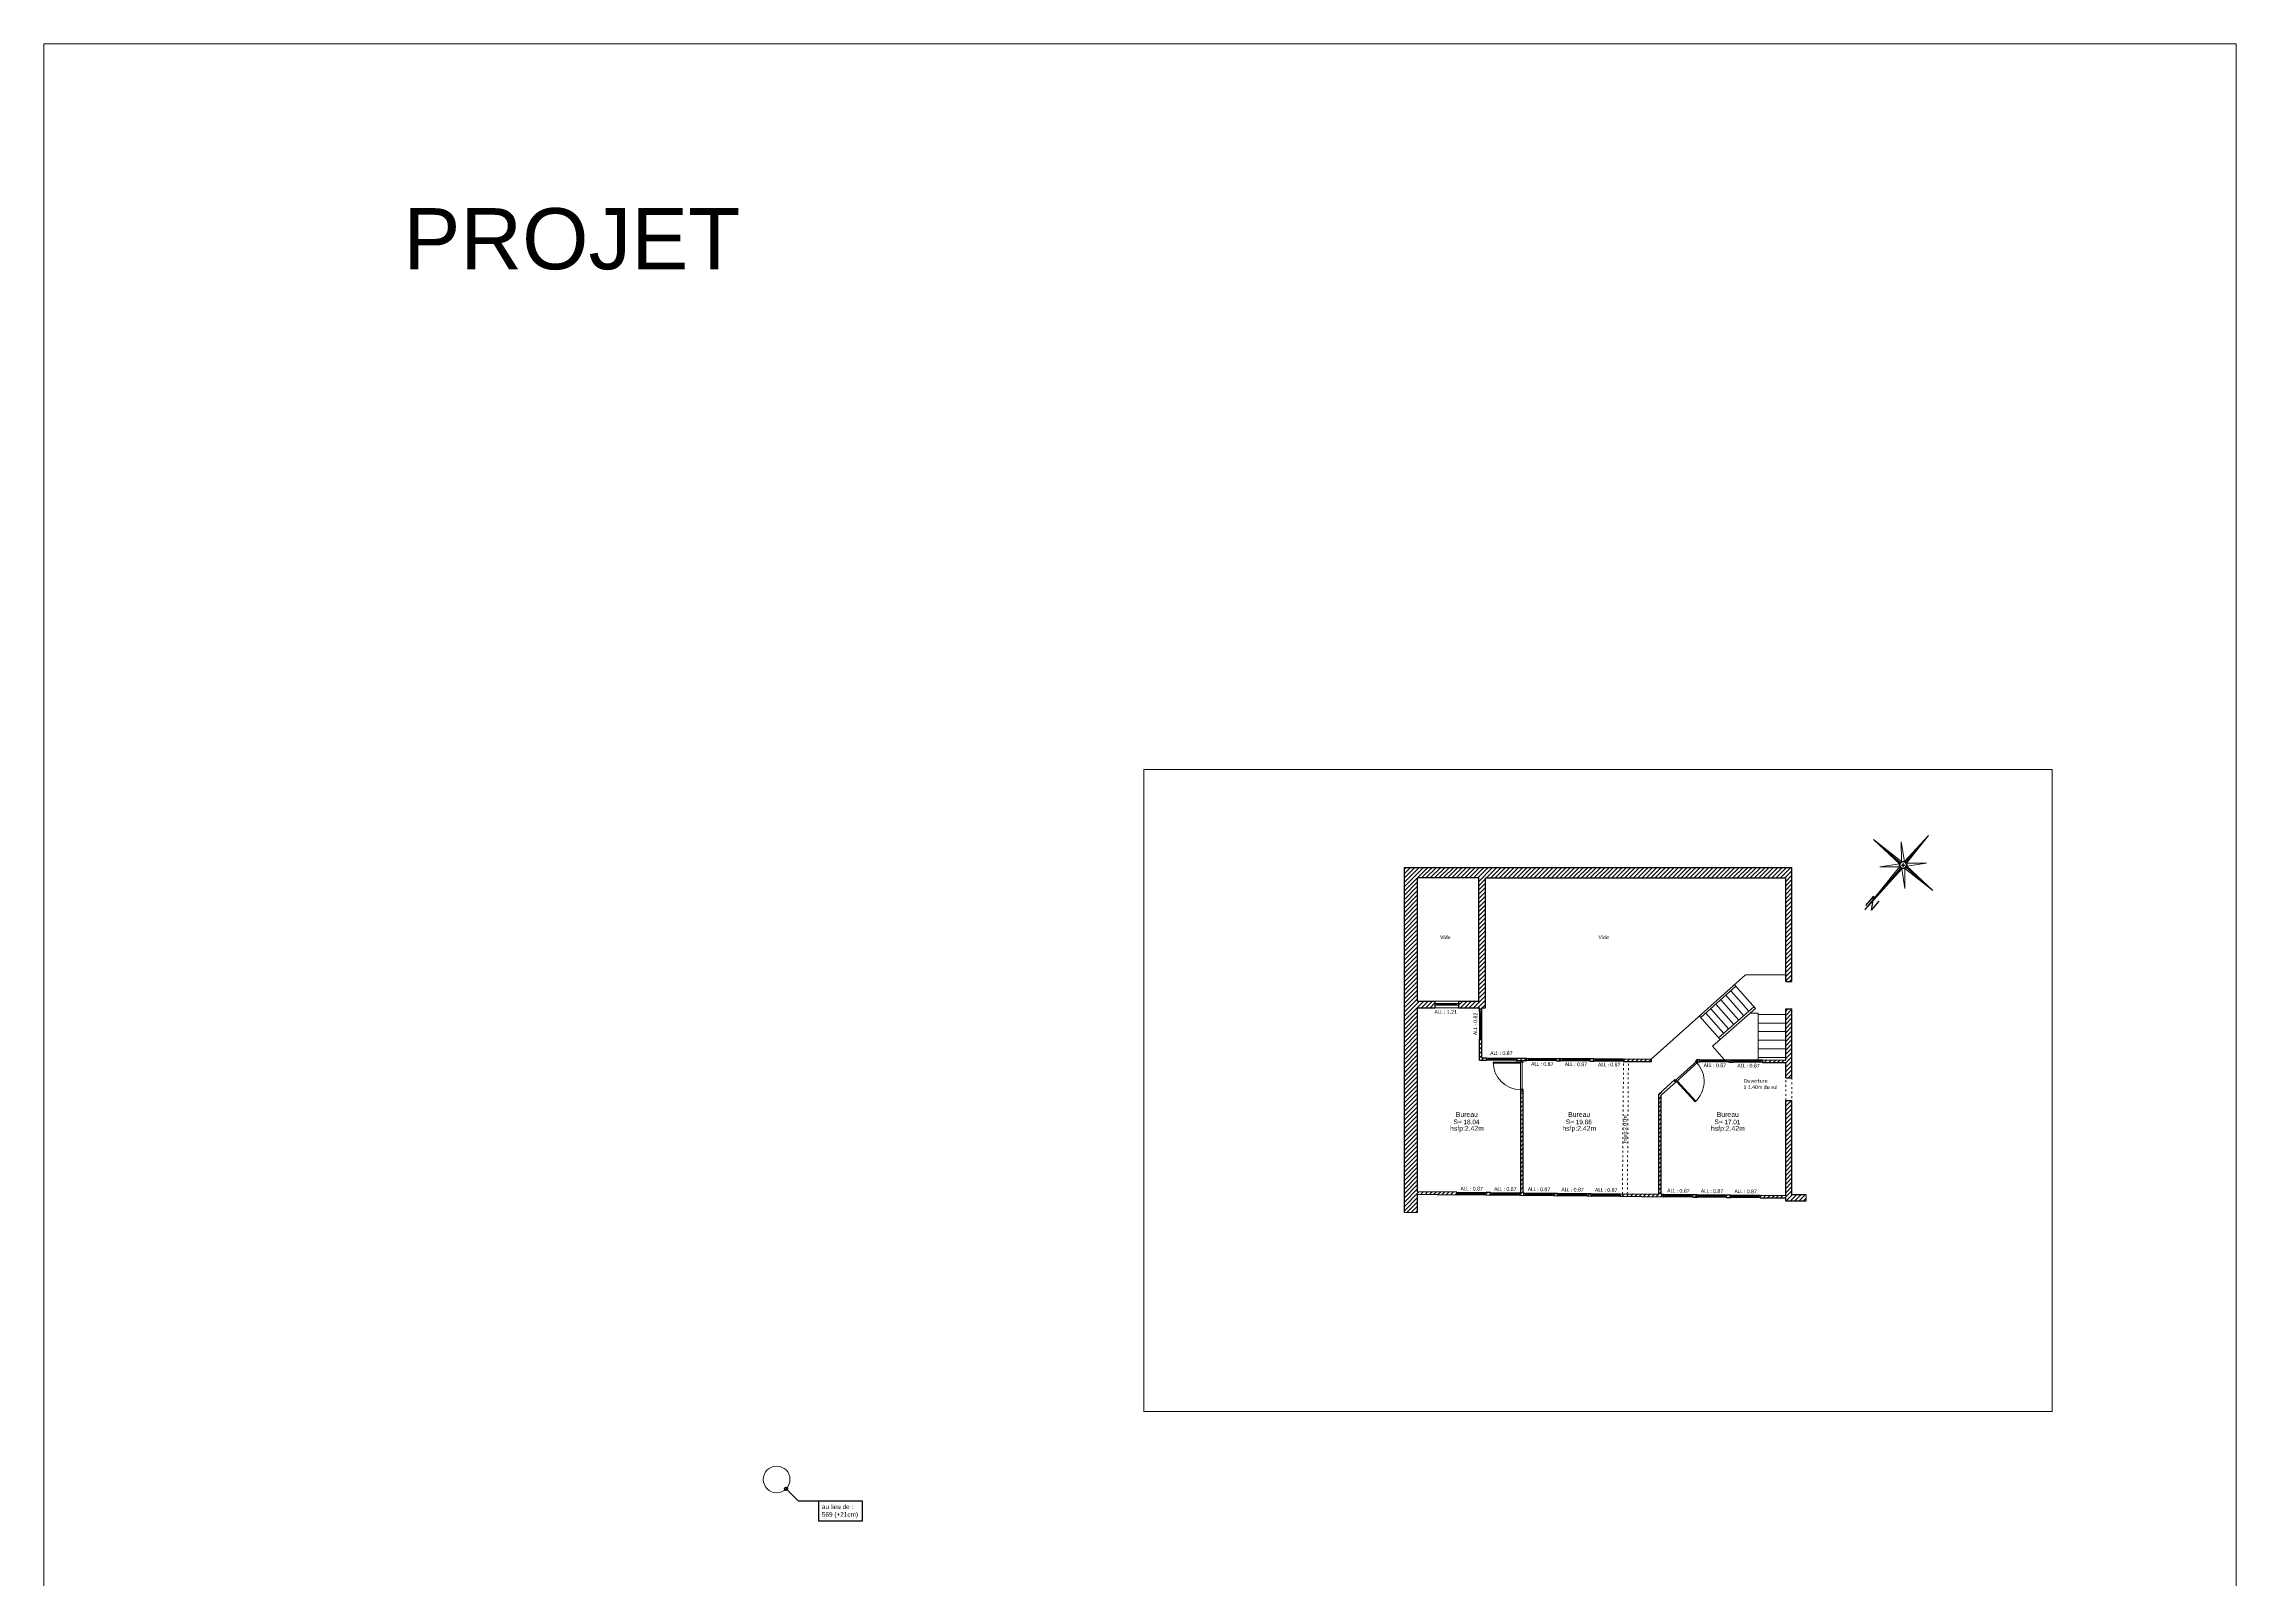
# Model space of a CAD drawing. Header units: millimetres. Extents: x -14819 to 43195, y -10328 to 20814.
# Drawn here: x 5508 to 12678, y 12521 to 17543 of the extents above; entities that cross this region are included whole.
import ezdxf
from ezdxf.enums import TextEntityAlignment as Align

# ---------------------------------------------------------------- set-up
doc = ezdxf.new("R2010")
doc.units = ezdxf.units.MM
doc.linetypes.add('ACAD_ISO03W100', pattern=[30, 12, -18])
doc.linetypes.add('Chemin', pattern=[0.5, 0.3, -0.2])
for name, color, linetype, lineweight in [('05 - Menuiserie', 150, 'Continuous', 5), ('59 - TxT', 120, 'Continuous', 0), ('_cadre100', 7, 'Continuous', 15), ('_cadre200', 7, 'Continuous', 15), ('_Texte', 7, 'Continuous', 15), ('Escalier', 8, 'Continuous', 18), ('Etiq_Affectation', 7, 'Continuous', 0), ('Etiq_Num_appart', 7, 'Continuous', 0), ('Etiq_Surface', 7, 'Continuous', 0), ('Etiq_Typologie', 7, 'Continuous', 0), ('Etiquette', 7, 'Continuous', 13), ('Menuiserie_cps', 7, 'Continuous', 15), ('Mur_coupe', 7, 'Continuous', 25), ('Mur_projeté', 8, 'ACAD_ISO03W100', 18), ('Mur_vu', 8, 'Continuous', 18)]:
    doc.layers.add(name, color=color, linetype=linetype, lineweight=lineweight)
doc.layers.add('10 - Hachures', color=7, linetype='Continuous', lineweight=18, true_color=0x646464)
doc.layers.add('RED 001', color=7, linetype='Continuous', lineweight=25, true_color=0xe23525)
for name, color, linetype, lineweight, plot in [('_mur_fantome', 2, 'Continuous', 0, False), ('Etiq_Adresse', 7, 'Continuous', 0, False), ('Etiq_Mesure_ou_non', 7, 'Continuous', 0, False), ('Menuiserie_seuil', 8, 'Continuous', 9, False)]:
    doc.layers.add(name, color=color, linetype=linetype, lineweight=lineweight, plot=plot)
doc.styles.add('Legend', font='calibri.ttf')
doc.styles.add('ROMAND', font='romand', dxfattribs={"height": 6})
doc.styles.add('ROMANT', font='romant', dxfattribs={"width": 1.5, "oblique": 13.5, "height": 2})
doc.styles.get("Standard").update_dxf_attribs({"font": 'arial.ttf'})
pattern_1 = [(45, (-21849.538, 11914.288), (-7.0710678, 7.0710678), [])]

# ---------------------------------------------------------------- blocks, each defined once
blk = doc.blocks.new('Fenetre_96')
blk.add_lwpolyline([(0.05, 0.05), (0.05, 0), (0, 0), (0, 0.05), (0.96, 0.05), (0.96, 0), (0.91, 0), (0.91, 0.05), (0.91, 0.025), (0.05, 0.025), (0.05, 0), (0.91, 0)])
blk = doc.blocks.new('Fenetre_90')
blk.add_lwpolyline([(0.05, 0.05), (0.05, 0), (0, 0), (0, 0.05), (0.9, 0.05), (0.9, 0), (0.85, 0), (0.85, 0.05), (0.85, 0.025), (0.05, 0.025), (0.05, 0), (0.85, 0)])
blk = doc.blocks.new('Fenetre_77')
blk.add_lwpolyline([(0.05, 0.05), (0.05, 0), (0, 0), (0, 0.05), (0.77, 0.05), (0.77, 0), (0.72, 0), (0.72, 0.05), (0.72, 0.025), (0.05, 0.025), (0.05, 0), (0.72, 0)])
blk = doc.blocks.new('Porte_Simple_Droite_90')
at = {"layer": 'Menuiserie_cps', "color": 1, "lineweight": 9}
for points in [[(0, 0), (0, 0.9)], [(0.03, 0.9), (0.03, 0), (0, 0)]]:
    blk.add_lwpolyline(points, dxfattribs=at)
at = {"layer": 'Menuiserie_cps', "lineweight": 9}
blk.add_arc((0, 0), 0.9, 0, 90, dxfattribs=at)
at = {"layer": 'Menuiserie_seuil'}
blk.add_lwpolyline([(-0.05, 0), (0.95, 0), (0.95, -0.05), (-0.05, -0.05)], close=True, dxfattribs=at)
blk = doc.blocks.new('Etiquette_Copro')
at = {"layer": 'Etiq_Adresse'}
blk.add_attdef('ADRESSE', text='', height=0.16, rotation=0.02922, dxfattribs=at).set_placement((0.047, -0.725), align=Align.CENTER)
at = {"layer": 'Etiq_Affectation'}
blk.add_attdef('AFFECTATION', text='', height=0.16, rotation=0.02922, dxfattribs=at).set_placement((0.044, -0.07), align=Align.CENTER)
at = {"layer": 'Etiq_Mesure_ou_non'}
blk.add_attdef('MESURE', text='', height=0.16, rotation=0.02922, dxfattribs=at).set_placement((0.043, 0.616), align=Align.CENTER)
at = {"layer": 'Etiq_Num_appart'}
blk.add_attdef('NUMERO_APPARTEMENT', text='', height=0.16, rotation=0.02922, dxfattribs=at).set_placement((0.047, -0.525), align=Align.CENTER)
at = {"layer": 'Etiq_Surface'}
blk.add_text('S=', height=0.15, rotation=0.02922, dxfattribs=at).set_placement((-0.391, -0.307))
blk.add_attdef('SURFACE', text='', height=0.15, rotation=0.02922, dxfattribs=at).set_placement((-0.068, -0.358), align=Align.BOTTOM_LEFT)
at = {"layer": 'Etiq_Typologie'}
blk.add_attdef('TYPOLOGIE', text='', height=0.16, rotation=0.02922, dxfattribs=at).set_placement((0.047, -0.925), align=Align.CENTER)
blk = doc.blocks.new('*X1')
at = {"color": 0}
for p, q in [((5.658, 3.059), (5.659, 3.061)), ((5.659, 3.042), (5.676, 3.06)), ((5.66, 3.026), (5.693, 3.059)), ((5.661, 3.009), (5.71, 3.059)), ((5.669, 3), (5.727, 3.058)), ((5.687, 3), (5.744, 3.057)), ((5.705, 3), (5.761, 3.056)), ((5.722, 3), (5.778, 3.056)), ((5.74, 3), (5.795, 3.055)), ((5.758, 3), (5.812, 3.054)), ((5.775, 3), (5.829, 3.054)), ((5.793, 3), (5.846, 3.053)), ((5.811, 3), (5.863, 3.052)), ((5.828, 3), (5.88, 3.051)), ((5.846, 3), (5.897, 3.051)), ((5.864, 3), (5.914, 3.05)), ((5.881, 3), (5.931, 3.049)), ((5.899, 3), (5.948, 3.049)), ((5.917, 3), (5.965, 3.048)), ((5.934, 3), (5.982, 3.047)), ((5.952, 3), (5.999, 3.046)), ((5.97, 3), (6.016, 3.046)), ((5.988, 3), (6.033, 3.045)), ((6.005, 3), (6.049, 3.044)), ((6.023, 3), (6.066, 3.044)), ((6.041, 3), (6.083, 3.043)), ((6.058, 3), (6.1, 3.042)), ((6.076, 3), (6.117, 3.041)), ((6.094, 3), (6.134, 3.041)), ((6.111, 3), (6.151, 3.04)), ((6.129, 3), (6.168, 3.039)), ((6.147, 3), (6.185, 3.039)), ((6.164, 3), (6.202, 3.038)), ((6.182, 3), (6.219, 3.037)), ((6.2, 3), (6.236, 3.036)), ((6.217, 3), (6.253, 3.036)), ((6.235, 3), (6.27, 3.035)), ((6.253, 3), (6.287, 3.034)), ((6.27, 3), (6.304, 3.034)), ((6.288, 3), (6.321, 3.033)), ((6.306, 3), (6.338, 3.032)), ((6.323, 3), (6.355, 3.031)), ((6.341, 3), (6.372, 3.031)), ((6.359, 3), (6.389, 3.03)), ((6.376, 3), (6.406, 3.029)), ((6.394, 3), (6.423, 3.029)), ((6.412, 3), (6.44, 3.028)), ((6.429, 3), (6.457, 3.027)), ((6.447, 3), (6.474, 3.026)), ((6.465, 3), (6.491, 3.026)), ((6.483, 3), (6.507, 3.025)), ((6.5, 3), (6.524, 3.024)), ((6.518, 3), (6.541, 3.024)), ((6.536, 3), (6.558, 3.023)), ((6.553, 3), (6.575, 3.022)), ((6.571, 3), (6.592, 3.021)), ((6.589, 3), (6.609, 3.021)), ((6.606, 3), (6.626, 3.02)), ((6.624, 3), (6.643, 3.019)), ((6.642, 3), (6.66, 3.019)), ((6.659, 3), (6.677, 3.018)), ((6.677, 3), (6.694, 3.017)), ((6.695, 3), (6.711, 3.016)), ((6.712, 3), (6.728, 3.016)), ((6.73, 3), (6.745, 3.015)), ((6.748, 3), (6.762, 3.014)), ((6.765, 3), (6.779, 3.014)), ((6.783, 3), (6.796, 3.013)), ((6.801, 3), (6.813, 3.012)), ((6.818, 3), (6.83, 3.011)), ((6.836, 3), (6.847, 3.011)), ((6.854, 3), (6.864, 3.01)), ((6.871, 3), (6.881, 3.009)), ((6.889, 3), (6.898, 3.009)), ((6.907, 3), (6.915, 3.008)), ((6.924, 3), (6.932, 3.007)), ((6.942, 3), (6.949, 3.006)), ((6.96, 3), (6.965, 3.006)), ((6.977, 3), (6.982, 3.005)), ((6.995, 3), (6.999, 3.004)), ((7.013, 3), (7.016, 3.004)), ((7.031, 3), (7.033, 3.003)), ((7.048, 3), (7.05, 3.002)), ((7.066, 3), (7.067, 3.001)), ((7.084, 3), (7.084, 3.001))]:
    blk.add_line(p, q, dxfattribs=at)
blk = doc.blocks.new('*X2')
at = {"color": 0}
for p, q in [((5.5, 2.795), (5.555, 2.85)), ((5.5, 2.813), (5.536, 2.849)), ((5.5, 2.831), (5.516, 2.847)), ((5.5, 2.778), (5.561, 2.838)), ((5.5, 2.76), (5.56, 2.82)), ((5.5, 2.742), (5.559, 2.801)), ((5.5, 2.725), (5.558, 2.783)), ((5.5, 2.707), (5.558, 2.764)), ((5.5, 2.689), (5.557, 2.746)), ((5.5, 2.672), (5.556, 2.728)), ((5.5, 2.654), (5.555, 2.709)), ((5.5, 2.636), (5.554, 2.691)), ((5.5, 2.619), (5.554, 2.672)), ((5.5, 2.601), (5.553, 2.654)), ((5.5, 2.583), (5.552, 2.635)), ((5.5, 2.566), (5.551, 2.617)), ((5.5, 2.548), (5.551, 2.598)), ((5.5, 2.53), (5.55, 2.58)), ((5.5, 2.512), (5.549, 2.561)), ((5.5, 2.495), (5.548, 2.543)), ((5.5, 2.477), (5.547, 2.525)), ((5.5, 2.459), (5.547, 2.506)), ((5.5, 2.442), (5.546, 2.488)), ((5.5, 2.424), (5.545, 2.469)), ((5.5, 2.406), (5.544, 2.451)), ((5.5, 2.389), (5.544, 2.432)), ((5.5, 2.371), (5.543, 2.414)), ((5.5, 2.353), (5.542, 2.395)), ((5.5, 2.336), (5.541, 2.377)), ((5.5, 2.318), (5.54, 2.358)), ((5.5, 2.3), (5.54, 2.34)), ((5.5, 2.283), (5.539, 2.321)), ((5.5, 2.265), (5.538, 2.303)), ((5.5, 2.247), (5.537, 2.285)), ((5.5, 2.23), (5.537, 2.266)), ((5.5, 2.212), (5.536, 2.248)), ((5.5, 2.194), (5.535, 2.229)), ((5.5, 2.177), (5.534, 2.211)), ((5.5, 2.159), (5.533, 2.192)), ((5.5, 2.141), (5.533, 2.174)), ((5.5, 2.124), (5.532, 2.155)), ((5.5, 2.106), (5.531, 2.137)), ((5.5, 2.088), (5.53, 2.118)), ((5.5, 2.071), (5.53, 2.1)), ((5.5, 2.053), (5.529, 2.082)), ((5.5, 2.035), (5.528, 2.063)), ((5.5, 2.017), (5.527, 2.045)), ((5.5, 2), (5.526, 2.026)), ((5.5, 1.982), (5.526, 2.008)), ((5.5, 1.964), (5.525, 1.989)), ((5.5, 1.947), (5.524, 1.971)), ((5.5, 1.929), (5.523, 1.952)), ((5.5, 1.911), (5.523, 1.934)), ((5.5, 1.894), (5.522, 1.915)), ((5.5, 1.876), (5.521, 1.897)), ((5.5, 1.858), (5.52, 1.879)), ((5.5, 1.841), (5.519, 1.86)), ((5.5, 1.823), (5.519, 1.842)), ((5.5, 1.805), (5.518, 1.823)), ((5.5, 1.788), (5.517, 1.805)), ((5.5, 1.77), (5.516, 1.786)), ((5.5, 1.752), (5.516, 1.768)), ((5.5, 1.735), (5.515, 1.749)), ((5.5, 1.717), (5.514, 1.731)), ((5.5, 1.699), (5.513, 1.712)), ((5.5, 1.682), (5.512, 1.694)), ((5.5, 1.664), (5.512, 1.676)), ((5.5, 1.646), (5.511, 1.657)), ((5.5, 1.629), (5.51, 1.639)), ((5.5, 1.611), (5.509, 1.62)), ((5.5, 1.593), (5.509, 1.602)), ((5.5, 1.576), (5.508, 1.583)), ((5.5, 1.558), (5.507, 1.565)), ((5.5, 1.54), (5.506, 1.546)), ((5.5, 1.523), (5.505, 1.528)), ((5.5, 1.505), (5.505, 1.509)), ((5.5, 1.487), (5.504, 1.491)), ((5.5, 1.469), (5.503, 1.473)), ((5.5, 1.452), (5.502, 1.454)), ((5.5, 1.434), (5.502, 1.436)), ((5.5, 1.416), (5.501, 1.417))]:
    blk.add_line(p, q, dxfattribs=at)
blk = doc.blocks.new('*X3')
at = {"color": 0}
for p, q in [((3.901, 3), (3.902, 3)), ((3.918, 2.999), (3.919, 3)), ((3.935, 2.999), (3.937, 3)), ((3.952, 2.998), (3.955, 3)), ((3.969, 2.997), (3.972, 3)), ((3.986, 2.996), (3.99, 3)), ((4.003, 2.996), (4.008, 3)), ((4.02, 2.995), (4.025, 3)), ((4.037, 2.994), (4.043, 3)), ((4.054, 2.994), (4.061, 3)), ((4.071, 2.993), (4.078, 3)), ((4.088, 2.992), (4.096, 3)), ((4.105, 2.991), (4.114, 3)), ((4.122, 2.991), (4.131, 3)), ((4.139, 2.99), (4.149, 3)), ((4.156, 2.989), (4.167, 3)), ((4.173, 2.988), (4.184, 3)), ((4.19, 2.988), (4.202, 3)), ((4.207, 2.987), (4.22, 3)), ((4.224, 2.986), (4.237, 3)), ((4.241, 2.986), (4.255, 3)), ((4.258, 2.985), (4.273, 3)), ((4.275, 2.984), (4.29, 3)), ((4.292, 2.983), (4.308, 3)), ((4.309, 2.983), (4.326, 3)), ((4.326, 2.982), (4.344, 3)), ((4.343, 2.981), (4.361, 3)), ((4.359, 2.981), (4.379, 3)), ((4.376, 2.98), (4.397, 3)), ((4.393, 2.979), (4.414, 3)), ((4.41, 2.978), (4.432, 3)), ((4.427, 2.978), (4.45, 3)), ((4.444, 2.977), (4.467, 3)), ((4.461, 2.976), (4.485, 3)), ((4.478, 2.976), (4.503, 3)), ((4.495, 2.975), (4.52, 3)), ((4.512, 2.974), (4.538, 3)), ((4.529, 2.973), (4.556, 3)), ((4.546, 2.973), (4.573, 3)), ((4.563, 2.972), (4.591, 3)), ((4.58, 2.971), (4.609, 3)), ((4.597, 2.971), (4.626, 3)), ((4.614, 2.97), (4.644, 3)), ((4.631, 2.969), (4.662, 3)), ((4.648, 2.968), (4.679, 3)), ((4.665, 2.968), (4.697, 3)), ((4.682, 2.967), (4.715, 3)), ((4.699, 2.966), (4.732, 3)), ((4.716, 2.966), (4.75, 3)), ((4.733, 2.965), (4.768, 3)), ((4.75, 2.964), (4.785, 3)), ((4.767, 2.963), (4.803, 3)), ((4.784, 2.963), (4.821, 3)), ((4.801, 2.962), (4.838, 3)), ((4.817, 2.961), (4.856, 3)), ((4.834, 2.961), (4.874, 3)), ((4.851, 2.96), (4.892, 3)), ((4.868, 2.959), (4.909, 3)), ((4.885, 2.958), (4.927, 3)), ((4.902, 2.958), (4.945, 3)), ((4.919, 2.957), (4.962, 3)), ((4.936, 2.956), (4.98, 3)), ((4.953, 2.956), (4.998, 3)), ((4.97, 2.955), (5.015, 3)), ((4.987, 2.954), (5.033, 3)), ((5.004, 2.953), (5.051, 3)), ((5.021, 2.953), (5.068, 3)), ((5.038, 2.952), (5.086, 3)), ((5.055, 2.951), (5.104, 3)), ((5.072, 2.951), (5.121, 3)), ((5.089, 2.95), (5.139, 3)), ((5.106, 2.949), (5.157, 3)), ((5.123, 2.948), (5.174, 3)), ((5.14, 2.948), (5.192, 3)), ((5.157, 2.947), (5.21, 3)), ((5.174, 2.946), (5.227, 3)), ((5.191, 2.946), (5.245, 3)), ((5.208, 2.945), (5.263, 3)), ((5.225, 2.944), (5.28, 3)), ((5.242, 2.943), (5.298, 3)), ((5.259, 2.943), (5.316, 3)), ((5.275, 2.942), (5.333, 3)), ((5.292, 2.941), (5.343, 2.992)), ((5.309, 2.941), (5.344, 2.975)), ((5.326, 2.94), (5.345, 2.958)), ((5.343, 2.939), (5.346, 2.941))]:
    blk.add_line(p, q, dxfattribs=at)
blk = doc.blocks.new('*X4')
at = {"color": 0}
for p, q in [((5.5, 5.394), (5.5, 5.394)), ((5.475, 4.485), (5.5, 4.51)), ((5.475, 4.467), (5.5, 4.492)), ((5.476, 4.522), (5.5, 4.545)), ((5.476, 4.503), (5.5, 4.528)), ((5.477, 4.558), (5.5, 4.581)), ((5.477, 4.54), (5.5, 4.563)), ((5.478, 4.594), (5.5, 4.616)), ((5.478, 4.576), (5.5, 4.598)), ((5.479, 4.631), (5.5, 4.651)), ((5.479, 4.612), (5.5, 4.634)), ((5.48, 4.667), (5.5, 4.687)), ((5.48, 4.649), (5.5, 4.669)), ((5.481, 4.703), (5.5, 4.722)), ((5.481, 4.685), (5.5, 4.705)), ((5.482, 4.74), (5.5, 4.758)), ((5.482, 4.721), (5.5, 4.74)), ((5.483, 4.776), (5.5, 4.793)), ((5.483, 4.758), (5.5, 4.775)), ((5.484, 4.812), (5.5, 4.828)), ((5.484, 4.794), (5.5, 4.811)), ((5.485, 4.849), (5.5, 4.864)), ((5.485, 4.83), (5.5, 4.846)), ((5.486, 4.903), (5.5, 4.917)), ((5.486, 4.885), (5.5, 4.899)), ((5.486, 4.867), (5.5, 4.881)), ((5.487, 4.939), (5.5, 4.952)), ((5.487, 4.921), (5.5, 4.934)), ((5.488, 4.976), (5.5, 4.987)), ((5.488, 4.958), (5.5, 4.97)), ((5.489, 5.012), (5.5, 5.023)), ((5.489, 4.994), (5.5, 5.005)), ((5.49, 5.049), (5.5, 5.058)), ((5.49, 5.03), (5.5, 5.04)), ((5.491, 5.085), (5.5, 5.093)), ((5.491, 5.067), (5.5, 5.076)), ((5.492, 5.121), (5.5, 5.129)), ((5.492, 5.103), (5.5, 5.111)), ((5.493, 5.158), (5.5, 5.164)), ((5.493, 5.139), (5.5, 5.146)), ((5.494, 5.194), (5.5, 5.199)), ((5.494, 5.176), (5.5, 5.182)), ((5.495, 5.23), (5.5, 5.235)), ((5.495, 5.212), (5.5, 5.217)), ((5.496, 5.267), (5.5, 5.27)), ((5.496, 5.248), (5.5, 5.253)), ((5.497, 5.303), (5.5, 5.306)), ((5.497, 5.285), (5.5, 5.288)), ((5.498, 5.339), (5.5, 5.341)), ((5.498, 5.321), (5.5, 5.323)), ((5.499, 5.376), (5.5, 5.376)), ((5.499, 5.357), (5.5, 5.359)), ((5.449, 3.54), (5.5, 3.591)), ((5.45, 3.577), (5.5, 3.626)), ((5.45, 3.558), (5.5, 3.608)), ((5.451, 3.613), (5.5, 3.662)), ((5.451, 3.595), (5.5, 3.644)), ((5.452, 3.649), (5.5, 3.697)), ((5.452, 3.631), (5.5, 3.679)), ((5.453, 3.686), (5.5, 3.732)), ((5.453, 3.667), (5.5, 3.715)), ((5.454, 3.722), (5.5, 3.768)), ((5.454, 3.704), (5.5, 3.75)), ((5.455, 3.758), (5.5, 3.803)), ((5.455, 3.74), (5.5, 3.785)), ((5.456, 3.795), (5.5, 3.838)), ((5.456, 3.777), (5.5, 3.821)), ((5.457, 3.831), (5.5, 3.874)), ((5.457, 3.813), (5.5, 3.856)), ((5.458, 3.867), (5.5, 3.909)), ((5.458, 3.849), (5.5, 3.891)), ((5.459, 3.904), (5.5, 3.944)), ((5.459, 3.886), (5.5, 3.927)), ((5.46, 3.94), (5.5, 3.98)), ((5.46, 3.922), (5.5, 3.962)), ((5.461, 3.976), (5.5, 4.015)), ((5.461, 3.958), (5.5, 3.997)), ((5.462, 4.013), (5.5, 4.05)), ((5.462, 3.995), (5.5, 4.033)), ((5.463, 4.049), (5.5, 4.086)), ((5.463, 4.031), (5.5, 4.068)), ((5.464, 4.085), (5.5, 4.121)), ((5.464, 4.067), (5.5, 4.103)), ((5.465, 4.122), (5.5, 4.156)), ((5.465, 4.104), (5.5, 4.139)), ((5.466, 4.158), (5.5, 4.192)), ((5.466, 4.14), (5.5, 4.174)), ((5.467, 4.194), (5.5, 4.227)), ((5.467, 4.176), (5.5, 4.21)), ((5.468, 4.231), (5.5, 4.263)), ((5.468, 4.213), (5.5, 4.245)), ((5.469, 4.267), (5.5, 4.298)), ((5.469, 4.249), (5.5, 4.28)), ((5.47, 4.303), (5.5, 4.333)), ((5.47, 4.285), (5.5, 4.316)), ((5.471, 4.34), (5.5, 4.369)), ((5.471, 4.322), (5.5, 4.351)), ((5.472, 4.376), (5.5, 4.404)), ((5.472, 4.358), (5.5, 4.386)), ((5.473, 4.413), (5.5, 4.439)), ((5.473, 4.394), (5.5, 4.422)), ((5.474, 4.449), (5.5, 4.475)), ((5.474, 4.431), (5.5, 4.457)), ((5.439, 3.159), (5.5, 3.22)), ((5.44, 3.195), (5.5, 3.255)), ((5.44, 3.177), (5.5, 3.237)), ((5.441, 3.231), (5.5, 3.29)), ((5.441, 3.213), (5.5, 3.273)), ((5.442, 3.268), (5.5, 3.326)), ((5.442, 3.25), (5.5, 3.308)), ((5.443, 3.304), (5.5, 3.361)), ((5.443, 3.286), (5.5, 3.343)), ((5.444, 3.34), (5.5, 3.396)), ((5.444, 3.322), (5.5, 3.379)), ((5.445, 3.377), (5.5, 3.432)), ((5.445, 3.359), (5.5, 3.414)), ((5.446, 3.413), (5.5, 3.467)), ((5.446, 3.395), (5.5, 3.449)), ((5.447, 3.468), (5.5, 3.52)), ((5.447, 3.449), (5.5, 3.502)), ((5.447, 3.431), (5.5, 3.485)), ((5.448, 3.504), (5.5, 3.555)), ((5.448, 3.486), (5.5, 3.538)), ((5.449, 3.522), (5.5, 3.573)), ((5.458, 3.16), (5.5, 3.202)), ((5.476, 3.16), (5.5, 3.184)), ((5.494, 3.16), (5.5, 3.167))]:
    blk.add_line(p, q, dxfattribs=at)
blk = doc.blocks.new('ROSEVENT')
for p, q in [((-0.078, 0.142), (-0.017, 2.394)), ((-0.017, 0.154), (-0.017, 2.394)), ((-0.017, 2.394), (0.044, 0.142)), ((-1.617, -0.006), (-0.165, 0.056)), ((-0.696, 0.673), (-0.078, 0.142)), ((-0.165, 0.056), (-0.696, 0.673)), ((-0.077, 0.155), (-0.014, 0.155)), ((0.044, 0.142), (0.662, 0.673)), ((0.662, 0.673), (0.131, 0.056)), ((0.131, 0.056), (1.583, -0.006)), ((0.144, -0.003), (0.141, 0.057)), ((-0.177, -0.006), (-1.617, -0.006)), ((-0.165, -0.067), (-1.617, -0.006)), ((-0.696, -0.684), (-0.165, -0.067)), ((-0.078, -0.153), (-0.696, -0.684)), ((-0.175, -0.003), (-0.171, -0.066)), ((-0.017, -1.606), (-0.078, -0.153)), ((0.044, -0.153), (-0.017, -1.606)), ((-0.017, -0.16), (0.049, -0.154)), ((-0.017, -0.166), (-0.017, -1.606)), ((0.662, -0.684), (0.044, -0.153)), ((1.583, -0.006), (0.131, -0.067)), ((0.131, -0.067), (0.662, -0.684)), ((0.143, -0.006), (1.583, -0.006))]:
    blk.add_line(p, q)
for radius in [0.159, 0.127]:
    blk.add_circle((-0.017, -0.006), radius)
for name in ['*X4', '*X1', '*X3', '*X2']:
    blk.add_blockref(name, (-5.517, -3.006))
for height, style, p in [(0.5, 'ROMANT', (-0.317, 1.744)), (0.122, 'ROMAND', (-0.08, -0.061))]:
    blk.add_text('N', height=height, dxfattribs=dict(style=style)).set_placement(p)
blk = doc.blocks.new('FLNORD')
at = {"xscale": 4, "yscale": 4, "zscale": 4, "rotation": 359.9999991217657}
blk.add_blockref('ROSEVENT', (-0.93, -0.17), dxfattribs=at)
blk = doc.blocks.new('A$Cc1a86484')
at = {"layer": 'RED 001', "linetype": 'Continuous'}
for points in [[(-65.3, 0), (-102.1, 36.9)], [(0, 0), (-65.3, 0)]]:
    blk.add_lwpolyline(points, dxfattribs=at)
blk.add_circle((-105.7, 40.4), 5, dxfattribs=at)

msp = doc.modelspace()

# ---------------------------------------------------------------- hatches: boundary and pattern name
at = {"layer": '10 - Hachures'}
h = msp.add_hatch(dxfattribs=at)
h.set_pattern_fill('_USER', color=256, scale=10, angle=45, pattern_type=0)
h.set_pattern_definition(pattern_1)
h.paths.add_polyline_path([(11204.87, 14476.46), (11224.87, 14476.46), (11224.87, 14848.96), (9956.87, 14848.96), (9956.87, 13719.96), (10000.87, 13719.96), (10000.87, 13779.96), (10128.92, 13778.7), (10128.92, 13786.7), (10000.87, 13787.96), (10000.87, 14390.09), (10057.77, 14390.09), (10057.77, 14412.09), (10000.87, 14412.09), (10000.87, 14814.96), (10200.87, 14814.96), (10200.87, 14412.09), (10134.77, 14412.09), (10134.77, 14390.09), (10203.52, 14390.09), (10203.52, 14378.09), (10211.52, 14378.09), (10211.52, 14390.09), (10222.87, 14390.09), (10222.87, 14814.96), (11204.87, 14814.96)])
h.paths.add_polyline_path([(11224.87, 14386.46), (11204.87, 14386.46), (11204.87, 14218.95), (11128.87, 14219.52), (11128.87, 14211.51), (11204.87, 14210.95), (11204.87, 14160.95), (11224.87, 14160.95)])
h = msp.add_hatch(dxfattribs=at)
h.set_pattern_fill('_USER', color=256, scale=10, angle=45, pattern_type=0)
h.set_pattern_definition(pattern_1)
h.paths.add_polyline_path([(10211.52, 14288.09), (10203.52, 14288.09), (10203.52, 14218.44), (10226.46, 14218.27), (10226.52, 14226.27), (10211.52, 14226.38)], flags=17)
h = msp.add_hatch(dxfattribs=at)
h.set_pattern_fill('_USER', color=256, scale=10, angle=45, pattern_type=0)
h.set_pattern_definition(pattern_1)
h.paths.add_polyline_path([(10358.5, 14225.28), (10322.52, 14225.55), (10322.46, 14217.55), (10337.99, 14217.43), (10337.99, 14212.44), (10345.99, 14212.44), (10345.99, 14217.34), (10358.51, 14217.25)])
h = msp.add_hatch(dxfattribs=at)
h.set_pattern_fill('_USER', color=256, scale=10, angle=45, pattern_type=0)
h.set_pattern_definition(pattern_1)
h.paths.add_polyline_path([(10468.41, 14224.46), (10454.5, 14224.56), (10454.5, 14216.53), (10468.41, 14216.43)])
h = msp.add_hatch(dxfattribs=at)
h.set_pattern_fill('_USER', color=256, scale=10, angle=45, pattern_type=0)
h.set_pattern_definition(pattern_1)
h.paths.add_polyline_path([(10577.4, 14223.64), (10564.4, 14223.74), (10564.4, 14215.72), (10577.41, 14215.62)])
h = msp.add_hatch(dxfattribs=at)
h.set_pattern_fill('_USER', color=256, scale=10, angle=45, pattern_type=0)
h.set_pattern_definition(pattern_1)
h.paths.add_polyline_path([(10765.9, 14222.23), (10673.4, 14222.93), (10673.4, 14214.9), (10765.9, 14214.22)])
h = msp.add_hatch(dxfattribs=at)
h.set_pattern_fill('_USER', color=256, scale=10, angle=45, pattern_type=0)
h.set_pattern_definition(pattern_1)
h.paths.add_polyline_path([(10922.88, 14221.06), (10915.4, 14221.11), (10909.4, 14215.69), (10914.75, 14209.77), (10918.4, 14213.08), (10922.88, 14213.05)], flags=17)
h = msp.add_hatch(dxfattribs=at)
h.set_pattern_fill('_USER', color=256, scale=10, angle=45, pattern_type=0)
h.set_pattern_definition(pattern_1)
h.paths.add_polyline_path([(11032.87, 14220.24), (11018.87, 14220.34), (11018.87, 14212.33), (11032.87, 14212.23)], flags=17)
h = msp.add_hatch(dxfattribs=at)
h.set_pattern_fill('_USER', color=256, scale=10, angle=45, pattern_type=0)
h.set_pattern_definition(pattern_1)
h.paths.add_polyline_path([(10804.99, 13780.05), (10797.99, 13780.12), (10797.99, 14104.1), (10848.02, 14149.38), (10842.65, 14155.32), (10789.99, 14107.69), (10789.99, 13780.2), (10664.89, 13781.43), (10664.89, 13773.43), (10804.99, 13772.05)])
h = msp.add_hatch(dxfattribs=at)
h.set_pattern_fill('_USER', color=256, scale=10, angle=45, pattern_type=0)
h.set_pattern_definition(pattern_1)
h.paths.add_polyline_path([(10348.91, 13784.53), (10345.99, 13784.56), (10345.99, 14122.44), (10337.99, 14122.44), (10337.99, 13784.64), (10334.91, 13784.67), (10334.91, 13776.67), (10348.91, 13776.53)], flags=17)
h = msp.add_hatch(dxfattribs=at)
h.set_pattern_fill('_USER', color=256, scale=10, angle=45, pattern_type=0)
h.set_pattern_definition(pattern_1)
h.paths.add_polyline_path([(11271.87, 13777.96), (11224.87, 13777.96), (11224.87, 14086.95), (11204.87, 14086.95), (11204.87, 13776.12), (11120.97, 13776.94), (11120.97, 13768.94), (11204.87, 13768.11), (11204.87, 13757.96), (11271.87, 13757.96)])
h = msp.add_hatch(dxfattribs=at)
h.set_pattern_fill('_USER', color=256, scale=10, angle=45, pattern_type=0)
h.set_pattern_definition(pattern_1)
h.paths.add_polyline_path([(10238.91, 13785.62), (10224.91, 13785.75), (10224.91, 13777.75), (10238.91, 13777.62)], flags=17)
h = msp.add_hatch(dxfattribs=at)
h.set_pattern_fill('_USER', color=256, scale=10, angle=45, pattern_type=0)
h.set_pattern_definition(pattern_1)
h.paths.add_polyline_path([(10458.9, 13783.45), (10444.9, 13783.59), (10444.9, 13775.59), (10458.9, 13775.45)], flags=17)
h = msp.add_hatch(dxfattribs=at)
h.set_pattern_fill('_USER', color=256, scale=10, angle=45, pattern_type=0)
h.set_pattern_definition(pattern_1)
h.paths.add_polyline_path([(10568.9, 13782.37), (10554.9, 13782.51), (10554.9, 13774.51), (10568.9, 13774.37)], flags=17)
h = msp.add_hatch(dxfattribs=at)
h.set_pattern_fill('_USER', color=256, scale=10, angle=45, pattern_type=0)
h.set_pattern_definition(pattern_1)
h.paths.add_polyline_path([(10914.98, 13778.97), (10900.98, 13779.1), (10900.98, 13771.1), (10914.98, 13770.97)])
h = msp.add_hatch(dxfattribs=at)
h.set_pattern_fill('_USER', color=256, scale=10, angle=45, pattern_type=0)
h.set_pattern_definition(pattern_1)
h.paths.add_polyline_path([(11024.98, 13777.88), (11010.98, 13778.02), (11010.98, 13770.02), (11024.98, 13769.88)])

# ---------------------------------------------------------------- linework, layer by layer
at = {"layer": '59 - TxT', "lineweight": 18}
msp.add_lwpolyline([(5508.08, 17542.95), (12678.08, 17542.95), (12678.08, -826.17), (5508.08, -826.17)], close=True, dxfattribs=at)
at = {"layer": '_cadre100', "flags": 128}
msp.add_lwpolyline([(9105.87, 15169.92), (9105.87, 13069.92), (12075.87, 13069.92), (12075.87, 15169.92)], close=True, dxfattribs=at)
at = {"layer": '_mur_fantome'}
msp.add_line((9956.87, 13719.96), (10000.87, 13719.96), dxfattribs=at)
at = {"layer": '_mur_fantome', "flags": 128}
msp.add_lwpolyline([(11271.87, 13777.96), (11271.87, 13757.96)], dxfattribs=at)
at = {"layer": '_Texte', "ltscale": 0.1, "flags": 128}
msp.add_lwpolyline([(11119.56, 14109.16, 0, 0, 0), (11153.47, 14109.16, 10, 0, 0), (11177.99, 14109.16, 0, 0, 0)], format="xyseb", dxfattribs=at)
at = {"layer": 'Escalier'}
for p, q in [((10965.17, 14264.23), (11105.75, 14387.79)), ((10985.45, 14291.38), (11101.13, 14393.05)), ((11089.22, 14373.26), (11089.49, 14372.96)), ((11089.49, 14372.96), (11114.87, 14372.96)), ((11114.87, 14372.96), (11114.87, 14219.65))]:
    msp.add_line(p, q, dxfattribs=at)
at = {"layer": 'Escalier', "flags": 128}
for points in [[(10764.43, 14222.24), (11073.87, 14497.96), (11204.87, 14497.96)], [(10927.08, 14357.79), (11042.07, 14460.24)], [(11051.55, 14349.47), (10992.79, 14416.33)], [(11068.08, 14364), (11009.21, 14430.97)], [(11084.6, 14378.52), (11025.64, 14445.61)], [(11105.75, 14387.79), (11037.44, 14465.5)], [(10990.07, 14286.12), (10922.46, 14363.05)], [(11001.98, 14305.9), (10943.51, 14372.43)], [(11018.5, 14320.43), (10959.93, 14387.06)], [(11035.03, 14334.95), (10976.36, 14401.7)], [(11114.87, 14367.96), (11204.87, 14367.96)], [(11114.87, 14339.96), (11204.87, 14339.96)], [(11114.87, 14311.96), (11204.87, 14311.96)], [(11114.87, 14283.96), (11204.87, 14283.96)], [(10965.17, 14264.23), (11003.63, 14220.48)], [(11114.87, 14255.96), (11204.87, 14255.96)], [(11114.87, 14227.96), (11204.87, 14227.96)]]:
    msp.add_lwpolyline(points, dxfattribs=at)
for points in [[(11072.6, 14425.5, 0, 0, 0), (10977.96, 14342.31, 20, 0, 0), (10956.93, 14323.83, 0, 0, 0)], [(11159.87, 14219.29, 0, 0, 0), (11159.87, 14339.96, 20, 0, 0), (11159.87, 14367.96, 0, 0, 0)]]:
    msp.add_lwpolyline(points, format="xyseb", dxfattribs=at)
at = {"layer": 'Mur_coupe'}
for p, q in [((10200.87, 14412.09), (10200.87, 14814.96)), ((10222.87, 14390.09), (10222.87, 14814.96)), ((10000.87, 14412.09), (10057.77, 14412.09)), ((10134.77, 14412.09), (10200.87, 14412.09)), ((10134.77, 14390.09), (10203.52, 14390.09)), ((10211.52, 14378.09), (10203.52, 14378.09)), ((10211.52, 14390.09), (10222.87, 14390.09)), ((10211.52, 14288.09), (10203.52, 14288.09)), ((10000.87, 13719.96), (10000.87, 13779.96))]:
    msp.add_line(p, q, dxfattribs=at)
at = {"layer": 'Mur_coupe', "flags": 128}
for points in [[(9956.87, 14848.96), (9956.87, 13719.96)], [(9956.87, 14848.96), (11224.87, 14848.96)], [(11224.87, 14476.46), (11224.87, 14848.96)], [(10200.87, 14814.96), (10000.87, 14814.96)], [(10000.87, 14412.09), (10000.87, 14814.96)], [(10222.87, 14814.96), (11204.87, 14814.96)], [(11204.87, 14476.46), (11204.87, 14814.96)], [(10057.77, 14412.09), (10057.77, 14390.09)], [(10134.77, 14412.09), (10134.77, 14390.09)], [(11204.87, 14476.46), (11224.87, 14476.46)], [(10000.87, 14390.09), (10057.77, 14390.09)], [(10128.92, 13786.7), (10000.87, 13787.96), (10000.87, 14390.09)], [(10203.52, 14378.09), (10203.52, 14390.09)], [(10211.52, 14378.09), (10211.52, 14390.09)], [(11204.87, 14218.95), (11204.87, 14386.46)], [(11204.87, 14386.46), (11224.87, 14386.46)], [(11224.87, 14160.95), (11224.87, 14386.46)], [(10203.52, 14218.44), (10203.52, 14288.09)], [(10211.52, 14226.38), (10211.52, 14288.09)], [(10203.52, 14218.44), (10226.46, 14218.27)], [(10211.52, 14226.38), (10226.52, 14226.27)], [(10226.52, 14226.27), (10226.46, 14218.27)], [(10322.52, 14225.55), (10322.46, 14217.55)], [(10322.46, 14217.55), (10337.99, 14217.43)], [(10322.52, 14225.55), (10358.5, 14225.28)], [(10345.99, 14212.44), (10337.94, 14212.44)], [(10337.99, 14217.43), (10337.99, 14212.44)], [(10345.99, 14217.34), (10358.51, 14217.25)], [(10345.99, 14212.44), (10345.99, 14217.34)], [(10358.51, 14217.25), (10358.5, 14225.28)], [(10454.5, 14224.56), (10468.41, 14224.46)], [(10454.5, 14216.53), (10454.5, 14224.56)], [(10454.5, 14216.53), (10468.41, 14216.43)], [(10468.41, 14216.43), (10468.41, 14224.46)], [(10564.4, 14215.72), (10564.4, 14223.75)], [(10564.4, 14223.74), (10577.4, 14223.64)], [(10564.4, 14215.72), (10577.41, 14215.62)], [(10577.41, 14215.62), (10577.4, 14223.65)], [(10673.4, 14222.93), (10765.9, 14222.23)], [(10673.4, 14214.9), (10673.4, 14222.93)], [(10673.4, 14214.9), (10765.9, 14214.22)], [(10765.9, 14214.22), (10765.9, 14222.23)], [(10909.37, 14215.71), (10914.75, 14209.77)], [(10909.4, 14215.69), (10915.4, 14221.11)], [(10914.75, 14209.77), (10918.4, 14213.08)], [(10915.4, 14221.11), (10922.88, 14221.06)], [(10918.4, 14213.08), (10922.88, 14213.05)], [(10922.88, 14221.06), (10922.88, 14213.05)], [(11018.87, 14220.34), (11032.87, 14220.24)], [(11018.87, 14220.34), (11018.87, 14212.33)], [(11018.87, 14212.33), (11032.87, 14212.23)], [(11032.87, 14220.24), (11032.87, 14212.23)], [(11128.87, 14219.52), (11204.87, 14218.95)], [(11128.87, 14219.52), (11128.87, 14211.51)], [(11128.87, 14211.51), (11204.87, 14210.95)], [(11204.87, 14160.95), (11204.87, 14210.95)], [(10789.99, 13780.2), (10789.99, 14107.69), (10842.65, 14155.32)], [(10797.99, 14104.1), (10848.02, 14149.38)], [(10842.65, 14155.32), (10848.02, 14149.38)], [(11204.87, 14160.95), (11224.87, 14160.95)], [(10345.99, 14122.44), (10337.94, 14122.44)], [(10337.99, 14122.44), (10337.99, 13784.64)], [(10345.99, 13784.56), (10345.99, 14122.44)], [(10797.99, 13780.12), (10797.99, 14104.1)], [(11204.87, 13776.12), (11204.87, 14086.95)], [(11204.87, 14086.95), (11224.87, 14086.95)], [(11271.87, 13777.96), (11224.87, 13777.96), (11224.87, 14086.95)], [(10000.87, 13779.96), (10128.92, 13778.7)], [(10128.92, 13778.7), (10128.92, 13786.7)], [(10238.91, 13785.62), (10224.91, 13785.75)], [(10224.91, 13777.75), (10224.91, 13785.75)], [(10224.91, 13777.75), (10238.91, 13777.62)], [(10238.91, 13777.62), (10238.91, 13785.62)], [(10337.99, 13784.64), (10334.91, 13784.67)], [(10334.91, 13776.67), (10334.91, 13784.67)], [(10334.91, 13776.67), (10348.91, 13776.53)], [(10345.99, 13784.56), (10348.91, 13784.53)], [(10348.91, 13776.53), (10348.91, 13784.53)], [(10444.9, 13783.59), (10458.9, 13783.45)], [(10444.9, 13775.59), (10444.9, 13783.59)], [(10444.9, 13775.59), (10458.9, 13775.45)], [(10458.9, 13775.45), (10458.9, 13783.45)], [(10554.9, 13782.51), (10568.9, 13782.37)], [(10554.9, 13774.51), (10554.9, 13782.51)], [(10554.9, 13774.51), (10568.9, 13774.37)], [(10568.9, 13774.37), (10568.9, 13782.37)], [(10663.89, 13781.44), (10789.99, 13780.2)], [(10663.89, 13773.44), (10804.99, 13772.05)], [(10664.89, 13773.43), (10664.89, 13781.43)], [(10797.99, 13780.12), (10804.99, 13780.05)], [(10804.99, 13772.05), (10804.99, 13780.05)], [(10900.98, 13779.1), (10914.98, 13778.97)], [(10900.98, 13771.1), (10900.98, 13779.1)], [(10900.98, 13771.1), (10914.98, 13770.97)], [(10914.98, 13770.97), (10914.98, 13778.97)], [(11010.98, 13778.02), (11024.98, 13777.88)], [(11010.98, 13770.02), (11010.98, 13778.02)], [(11010.98, 13770.02), (11024.98, 13769.88)], [(11024.98, 13769.88), (11024.98, 13777.88)], [(11120.97, 13776.94), (11204.95, 13776.11)], [(11120.97, 13768.94), (11120.97, 13776.94)], [(11120.97, 13768.94), (11204.87, 13768.11)], [(11271.87, 13757.96), (11204.87, 13757.96), (11204.87, 13768.11)]]:
    msp.add_lwpolyline(points, dxfattribs=at)
at = {"layer": 'Mur_projeté', "ltscale": 0.5, "flags": 128}
for points in [[(10670.89, 13781.37), (10674.49, 14214.9)], [(10686.89, 13781.21), (10690.48, 14214.78)], [(11204.87, 14086.95), (11204.87, 14160.95)], [(11224.87, 14160.95), (11224.87, 14086.95)]]:
    msp.add_lwpolyline(points, dxfattribs=at)
at = {"layer": 'Mur_vu', "flags": 128}
for points in [[(10057.77, 14412.09), (10134.77, 14412.09)], [(10134.77, 14390.09), (10057.77, 14390.09)], [(10203.52, 14378.09), (10203.52, 14288.09)], [(10211.52, 14288.09), (10211.52, 14378.09)], [(10322.45, 14225.58), (10226.45, 14226.3)], [(10226.46, 14218.27), (10322.45, 14217.55)], [(10454.49, 14224.56), (10358.5, 14225.28)], [(10358.51, 14217.25), (10454.49, 14216.53)], [(10564.4, 14223.75), (10468.41, 14224.46)], [(10468.41, 14216.43), (10564.4, 14215.72)], [(10673.4, 14222.93), (10577.4, 14223.65)], [(10577.41, 14215.62), (10673.4, 14214.9)], [(11018.86, 14220.36), (10922.87, 14221.08)], [(10922.88, 14213.05), (11018.86, 14212.33)], [(11128.86, 14219.54), (11032.87, 14220.26)], [(11032.87, 14212.23), (11128.86, 14211.51)], [(10128.88, 13778.7), (10224.91, 13777.75)], [(10224.91, 13785.75), (10128.92, 13786.7)], [(10238.87, 13777.62), (10334.9, 13776.67)], [(10334.9, 13784.67), (10238.91, 13785.62)], [(10348.87, 13776.53), (10444.9, 13775.59)], [(10444.9, 13783.59), (10348.91, 13784.53)], [(10458.86, 13775.45), (10554.89, 13774.51)], [(10554.89, 13782.51), (10458.9, 13783.45)], [(10568.86, 13774.37), (10664.89, 13773.43)], [(10664.89, 13781.43), (10568.9, 13782.37)], [(10804.95, 13772.05), (10900.98, 13771.1)], [(10900.98, 13779.1), (10804.99, 13780.05)], [(10914.94, 13770.97), (11010.97, 13770.02)], [(11010.97, 13778.02), (10914.98, 13778.97)], [(11024.94, 13769.88), (11120.97, 13768.94)], [(11120.97, 13776.94), (11024.98, 13777.88)]]:
    msp.add_lwpolyline(points, dxfattribs=at)
at = {"layer": 'RED 001', "linetype": 'Continuous', "elevation": -195}
msp.add_lwpolyline([(8185.45, 12776.25), (8041.21, 12776.25), (8041.21, 12712.36), (8185.45, 12712.36)], close=True, dxfattribs=at)
at = {"layer": 'RED 001', "lineweight": 18}
msp.add_circle((7904.69, 12847.49, -195), 43.62, dxfattribs=at)

# ---------------------------------------------------------------- block references
at = {"layer": '05 - Menuiserie', "xscale": 100, "yscale": 100, "zscale": 100}
msp.add_blockref('Fenetre_77', (10057.77, 14398.59), dxfattribs=at)
at = {"layer": '05 - Menuiserie'}
for name, p, xscale, yscale, zscale, rotation in [('Fenetre_90', (10205.02, 14378.09), 100, 100, 100, 270), ('Fenetre_96', (10226.44, 14219.79), 100, 100, 100, 359.5810117499988), ('Porte_Simple_Droite_90', (10337.94, 14212.38), -100, 100, 100, 89.99999994054548), ('Fenetre_96', (10358.48, 14218.77), 100, 100, 100, 359.5810117499988), ('Fenetre_96', (10468.39, 14217.95), 100, 100, 100, 359.5810117499988), ('Fenetre_96', (10577.39, 14217.14), 100, 100, 100, 359.5810117499988), ('Porte_Simple_Droite_90', (10848.02, 14149.38), -100, 100, 100, 222.1468349365024), ('Fenetre_96', (10922.86, 14214.56), 100, 100, 100, 359.5810117499988), ('Fenetre_96', (11032.85, 14213.75), 100, 100, 100, 359.5810117499988), ('Fenetre_96', (10128.9, 13780.2), 99.99999999999994, 99.99999999999994, 99.99999999999994, 359.4364649454285), ('Fenetre_96', (10238.89, 13779.12), 99.99999999999994, 99.99999999999994, 99.99999999999994, 359.4364649454285), ('Fenetre_96', (10348.88, 13778.03), 99.99999999999994, 99.99999999999994, 99.99999999999994, 359.4364649454285), ('Fenetre_96', (10458.88, 13776.95), 99.99999999999994, 99.99999999999994, 99.99999999999994, 359.4364649454285), ('Fenetre_96', (10568.87, 13775.87), 99.99999999999994, 99.99999999999994, 99.99999999999994, 359.4364649454285), ('Fenetre_96', (10804.96, 13773.55), 99.99999999999994, 99.99999999999994, 99.99999999999994, 359.4364649454285), ('Fenetre_96', (10914.96, 13772.47), 99.99999999999994, 99.99999999999994, 99.99999999999994, 359.4364649454285), ('Fenetre_96', (11024.95, 13771.38), 99.99999999999994, 99.99999999999994, 99.99999999999994, 359.4364649454285)]:
    msp.add_blockref(name, p, dxfattribs=dict(at, xscale=xscale, yscale=yscale, zscale=zscale, rotation=rotation))
at = {"layer": '_cadre200', "xscale": 20.00000000000001, "yscale": 20.00000000000001, "zscale": 499.9999999999999, "rotation": 139.4348280760574}
msp.add_blockref('FLNORD', (11571.3, 14866.87), dxfattribs=at)
at = {"layer": 'Etiquette'}
ref = msp.add_blockref('Etiquette_Copro', (10157.7, 14040.3), dxfattribs=dict(at, xscale=100, yscale=100, zscale=100))
ref.add_attrib('AFFECTATION', 'Bureau', dxfattribs={"layer": 'Etiq_Affectation', "height": 16, "rotation": 0.02922}).set_placement((10162.06, 14033.25), align=Align.CENTER)
ref.add_attrib('SURFACE', '18.04', dxfattribs={"layer": 'Etiq_Surface', "height": 15, "rotation": 0.02922}).set_placement((10150.87, 14004.51), align=Align.BOTTOM_LEFT)
ref.add_attrib('NUMERO_APPARTEMENT', 'hsfp:2.42m', dxfattribs={"layer": 'Etiq_Num_appart', "height": 16, "rotation": 0.02922}).set_placement((10162.36, 13987.78), align=Align.CENTER)
ref = msp.add_blockref('Etiquette_Copro', (10525.05, 14040.3), dxfattribs=dict(at, xscale=100, yscale=100, zscale=100))
ref.add_attrib('AFFECTATION', 'Bureau', dxfattribs={"layer": 'Etiq_Affectation', "height": 16, "rotation": 0.02922}).set_placement((10529.42, 14033.25), align=Align.CENTER)
ref.add_attrib('SURFACE', '19.86', dxfattribs={"layer": 'Etiq_Surface', "height": 15, "rotation": 0.02922}).set_placement((10518.22, 14004.51), align=Align.BOTTOM_LEFT)
ref.add_attrib('NUMERO_APPARTEMENT', 'hsfp:2.42m', dxfattribs={"layer": 'Etiq_Num_appart', "height": 16, "rotation": 0.02922}).set_placement((10529.71, 13987.78), align=Align.CENTER)
ref = msp.add_blockref('Etiquette_Copro', (11011.12, 14040.3), dxfattribs=dict(at, xscale=100, yscale=100, zscale=100))
ref.add_attrib('AFFECTATION', 'Bureau', dxfattribs={"layer": 'Etiq_Affectation', "height": 16, "rotation": 0.02922}).set_placement((11015.48, 14033.25), align=Align.CENTER)
ref.add_attrib('SURFACE', '17.01', dxfattribs={"layer": 'Etiq_Surface', "height": 15, "rotation": 0.02922}).set_placement((11004.29, 14004.51), align=Align.BOTTOM_LEFT)
ref.add_attrib('NUMERO_APPARTEMENT', 'hsfp:2.42m', dxfattribs={"layer": 'Etiq_Num_appart', "height": 16, "rotation": 0.02922}).set_placement((11015.78, 13987.78), align=Align.CENTER)
at = {"layer": 'RED 001', "lineweight": 18}
msp.add_blockref('A$Cc1a86484', (8041.21, 12776.25, -195), dxfattribs=at)

# ---------------------------------------------------------------- texts
at = {"layer": '59 - TxT', "insert": (6765.06, 17005.49), "char_height": 200, "attachment_point": 1}
msp.add_mtext_dynamic_manual_height_columns('\\pxqc;PROJET', width=940.067, gutter_width=1, heights=[0], dxfattribs=at)
at = {"layer": '_Texte', "linetype": 'Chemin', "ltscale": 0.1, "style": 'Legend'}
for p in [(10074.73, 14614.66), (10592.73, 14614.66)]:
    msp.add_text('Vide', height=12, dxfattribs=at).set_placement(p)
at = {"layer": '_Texte', "ltscale": 0.1, "style": 'Legend'}
for s, p in [('Ouverture', (11067.4, 14145.14)), ('à 1.40m du sol', (11067.4, 14124.28))]:
    msp.add_text(s, height=12, dxfattribs=at).set_placement(p)
at = {"layer": '_Texte', "linetype": 'Chemin', "ltscale": 0.1, "style": 'Legend'}
msp.add_text('hspo:2.01m', height=12, rotation=90, dxfattribs=at).set_placement((10684.73, 13948.04))
at = {"layer": 'Menuiserie_cps', "linetype": 'Chemin', "ltscale": 0.1, "style": 'Legend'}
for s, rotation, p in [('ALL : 1.21', 359.413574, (10056.21, 14371.12)), ('ALL : 0.82', 89.413574, (10195.46, 14300.73)), ('ALL : 0.87', 359.413574, (10238.43, 14236.09)), ('ALL : 0.87', 359.413574, (10372.13, 14200.35)), ('ALL : 0.87', 359.413574, (10482.04, 14199.53)), ('ALL : 0.87', 359.413574, (10591.04, 14198.72)), ('ALL : 0.87', 359.413574, (10936.5, 14196.15)), ('ALL : 0.87', 359.413574, (11046.5, 14195.33)), ('ALL : 0.87', 359.413574, (10141.22, 13792.83)), ('ALL : 0.87', 359.413574, (10251.21, 13791.75)), ('ALL : 0.87', 359.413574, (10361.21, 13790.67)), ('ALL : 0.87', 359.413574, (10471.2, 13789.58)), ('ALL : 0.87', 359.413574, (10581.2, 13788.5)), ('ALL : 0.87', 359.413574, (10817.29, 13786.18)), ('ALL : 0.87', 359.413574, (10927.28, 13785.1)), ('ALL : 0.87', 359.413574, (11037.28, 13784.02))]:
    msp.add_text(s, height=12, rotation=rotation, dxfattribs=at).set_placement(p)
at = {"layer": 'RED 001', "linetype": 'Continuous', "insert": (8052.74, 12765.35, -195), "char_height": 15, "attachment_point": 1}
msp.add_mtext_dynamic_manual_height_columns('au lieu de :\\P569 (+21cm)', width=195.1347, gutter_width=118.14, heights=[0], dxfattribs=at)

doc.saveas('drawing.dxf')
